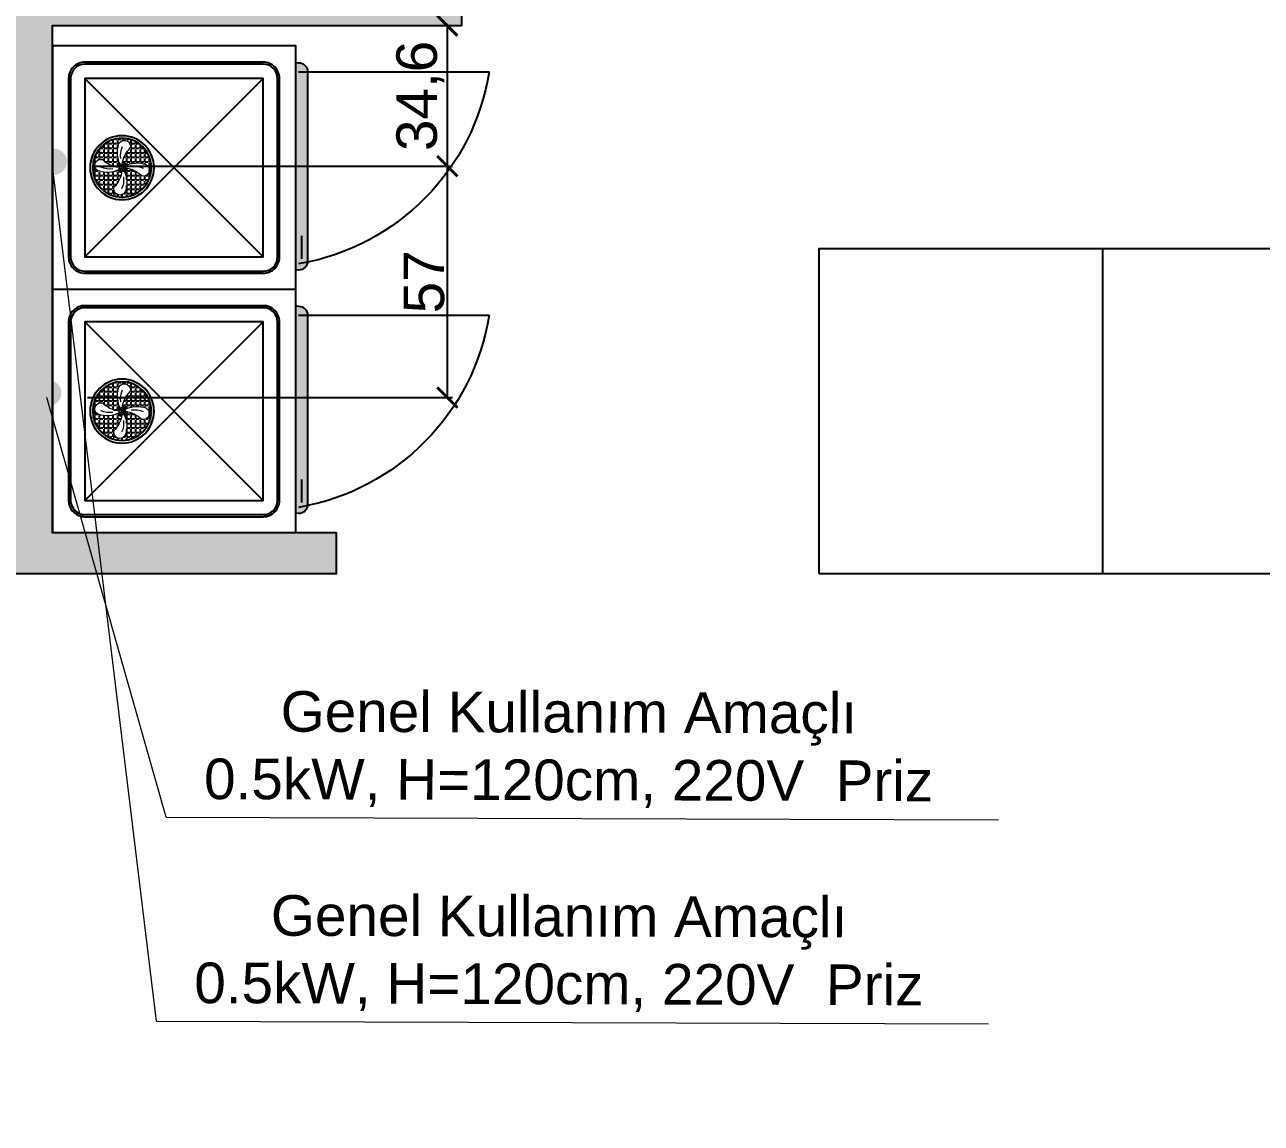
# Model space of a CAD drawing. Header units: millimetres. Extents: x -3164 to 12587, y -18082 to -16228.
# Drawn here: x 2625.7 to 2930.5, y -17019.4 to -16748.6 of the extents above; entities that cross this region are included whole.
import ezdxf

# ---------------------------------------------------------------- set-up
doc = ezdxf.new("R2010")
doc.units = ezdxf.units.MM
for name, color, linetype, lineweight in [('Mtm-elk.', 40, 'Continuous', 20), ('rmz-elk.', 40, 'Continuous', 20), ('TEFRİŞ MUTFAK (L)', 241, 'Continuous', 15)]:
    doc.layers.add(name, color=color, linetype=linetype, lineweight=lineweight)
doc.styles.get("Standard").update_dxf_attribs({"font": 'arial.ttf'})
doc.styles.add('text-100', font='comic.ttf', dxfattribs={"height": 50})
doc.dimstyles.new('ISO-25', dxfattribs={"dimtxt": 10, "dimasz": 5, "dimexe": 1.25, "dimexo": 10, "dimtad": 1, "dimdec": 1, "dimtxsty": 'Standard', "dimblk": 'ARCHTICK', "dimcen": 2.5, "dimadec": 0, "dimazin": 0, "dimtfac": 1, "dimtdec": 1, "dimtmove": 0, "dimatfit": 3, "dimfxl": 1, "dimarcsym": 0})

# ---------------------------------------------------------------- blocks, each defined once
blk = doc.blocks.new('GHFH')
at = {"color": 7}
for p, q in [((1820.29, 2075.94), (1820.29, 2076.37)), ((1821.69, 2075.94), (1821.69, 2076.96)), ((1822.08, 2077.34), (1822.7, 2077.34)), ((1823.09, 2077.34), (1823.09, 2077.67)), ((1823.09, 2077.34), (1824.1, 2077.34)), ((1823.09, 2076.33), (1823.09, 2076.96)), ((1824.48, 2077.34), (1824.48, 2077.94)), ((1824.48, 2077.34), (1824.64, 2077.34)), ((1824.88, 2077.34), (1825.5, 2077.34)), ((1825.88, 2077.34), (1825.88, 2077.98)), ((1825.88, 2077.34), (1826.89, 2077.34)), ((1827.28, 2077.34), (1827.28, 2077.8)), ((1827.28, 2077.34), (1828.29, 2077.34)), ((1827.28, 2075.94), (1827.28, 2076.96)), ((1828.67, 2077.34), (1828.67, 2077.4)), ((1828.67, 2077.34), (1828.83, 2077.34)), ((1828.67, 2075.94), (1828.67, 2076.96)), ((1830.07, 2075.94), (1830.07, 2076.73)), ((1817.5, 2073.15), (1817.5, 2073.26)), ((1817.5, 2073.15), (1818.51, 2073.15)), ((1817.5, 2071.75), (1817.5, 2072.77)), ((1818.34, 2074.55), (1818.51, 2074.55)), ((1818.89, 2074.55), (1818.89, 2075.18)), ((1818.89, 2074.55), (1819.91, 2074.55)), ((1818.89, 2073.15), (1818.89, 2074.16)), ((1818.89, 2073.15), (1819.91, 2073.15)), ((1818.89, 2071.75), (1818.89, 2072.77)), ((1819.72, 2075.94), (1819.91, 2075.94)), ((1820.29, 2075.94), (1821.31, 2075.94)), ((1820.29, 2074.55), (1820.29, 2075.56)), ((1820.29, 2074.55), (1821.31, 2074.55)), ((1820.29, 2073.15), (1820.29, 2074.16)), ((1820.29, 2073.15), (1821.31, 2073.15)), ((1820.29, 2071.75), (1820.29, 2072.77)), ((1821.69, 2075.94), (1822.7, 2075.94)), ((1821.69, 2074.55), (1821.69, 2075.56)), ((1821.69, 2074.55), (1822.7, 2074.55)), ((1821.69, 2073.15), (1821.69, 2074.16)), ((1821.69, 2073.15), (1822.7, 2073.15)), ((1821.69, 2071.75), (1821.69, 2072.77)), ((1823.09, 2074.55), (1823.09, 2074.83)), ((1823.09, 2074.55), (1823.34, 2074.55)), ((1823.09, 2073.15), (1823.09, 2074.16)), ((1823.09, 2073.15), (1824.1, 2073.15)), ((1823.09, 2071.75), (1823.09, 2072.77)), ((1824.48, 2071.75), (1824.48, 2072.77)), ((1826.56, 2075.94), (1826.89, 2075.94)), ((1826.85, 2074.55), (1826.89, 2074.55)), ((1827.28, 2075.94), (1828.29, 2075.94)), ((1827.28, 2074.55), (1827.28, 2075.56)), ((1827.28, 2074.55), (1828.29, 2074.55)), ((1827.28, 2073.15), (1827.28, 2074.16)), ((1827.28, 2073.15), (1828.29, 2073.15)), ((1827.28, 2071.75), (1827.28, 2072.77)), ((1828.67, 2075.94), (1829.69, 2075.94)), ((1828.67, 2074.55), (1828.67, 2075.56)), ((1828.67, 2074.55), (1829.69, 2074.55)), ((1828.67, 2073.15), (1828.67, 2074.16)), ((1828.67, 2073.15), (1829.69, 2073.15)), ((1828.67, 2071.75), (1828.67, 2072.77)), ((1830.07, 2075.94), (1831.09, 2075.94)), ((1830.07, 2074.55), (1830.07, 2075.56)), ((1830.07, 2074.55), (1831.09, 2074.55)), ((1830.07, 2073.15), (1830.07, 2074.16)), ((1830.07, 2073.15), (1831.09, 2073.15)), ((1830.07, 2071.75), (1830.07, 2072.77)), ((1831.47, 2074.55), (1831.47, 2075.56)), ((1831.47, 2074.55), (1832.48, 2074.55)), ((1831.47, 2073.15), (1831.47, 2074.16)), ((1831.47, 2073.15), (1832.48, 2073.15)), ((1831.47, 2071.75), (1831.47, 2072.77)), ((1832.86, 2073.15), (1832.86, 2074.15)), ((1832.86, 2073.15), (1833.48, 2073.15)), ((1832.86, 2071.75), (1832.86, 2072.77)), ((1816.39, 2068.96), (1817.12, 2068.96)), ((1816.5, 2070.35), (1817.12, 2070.35)), ((1816.84, 2071.75), (1817.12, 2071.75)), ((1817.5, 2071.75), (1818.51, 2071.75)), ((1817.5, 2070.35), (1817.5, 2071.37)), ((1817.5, 2070.35), (1818.51, 2070.35)), ((1817.5, 2069.47), (1817.5, 2069.97)), ((1818.89, 2071.75), (1819.91, 2071.75)), ((1818.89, 2070.35), (1818.89, 2071.37)), ((1818.89, 2070.35), (1819.91, 2070.35)), ((1820.29, 2071.75), (1821.31, 2071.75)), ((1820.29, 2070.36), (1820.29, 2071.37)), ((1821.69, 2071.75), (1822.7, 2071.75)), ((1821.69, 2070.35), (1821.69, 2071.37)), ((1821.69, 2070.35), (1822.7, 2070.35)), ((1823.09, 2071.75), (1824.1, 2071.75)), ((1823.09, 2070.35), (1823.09, 2071.37)), ((1823.09, 2070.35), (1824.1, 2070.35)), ((1824.48, 2071.75), (1824.98, 2071.75)), ((1824.48, 2070.35), (1824.48, 2071.37)), ((1824.48, 2070.35), (1825, 2070.35)), ((1826.24, 2070.35), (1826.89, 2070.35)), ((1826.7, 2071.75), (1826.89, 2071.75)), ((1827.28, 2071.75), (1828.29, 2071.75)), ((1827.28, 2070.35), (1827.28, 2071.37)), ((1827.28, 2070.35), (1828.29, 2070.35)), ((1827.28, 2069.12), (1827.28, 2069.97)), ((1828.67, 2071.75), (1829.69, 2071.75)), ((1828.67, 2070.35), (1828.67, 2071.37)), ((1828.67, 2070.35), (1829.69, 2070.35)), ((1828.67, 2069.55), (1828.67, 2069.97)), ((1830.07, 2071.75), (1831.09, 2071.75)), ((1830.07, 2070.35), (1830.07, 2071.37)), ((1830.07, 2070.35), (1830.19, 2070.35)), ((1831.47, 2071.75), (1832.48, 2071.75)), ((1832.86, 2071.75), (1833.88, 2071.75)), ((1832.86, 2071.29), (1832.86, 2071.37)), ((1833.72, 2070.35), (1833.88, 2070.35)), ((1833.75, 2068.96), (1833.88, 2068.96)), ((1834.26, 2070.35), (1834.26, 2071.07)), ((1834.26, 2070.35), (1834.41, 2070.35)), ((1834.26, 2068.96), (1834.26, 2069.97)), ((1834.26, 2068.96), (1834.52, 2068.96)), ((1816.49, 2067.56), (1817.12, 2067.56)), ((1816.82, 2066.16), (1817.12, 2066.16)), ((1817.5, 2066.16), (1817.5, 2066.99)), ((1817.5, 2066.16), (1818.51, 2066.16)), ((1817.5, 2064.77), (1817.5, 2065.78)), ((1818.89, 2066.16), (1818.89, 2066.34)), ((1818.89, 2066.16), (1819.91, 2066.16)), ((1818.89, 2064.77), (1818.89, 2065.78)), ((1820.29, 2066.16), (1820.29, 2067.18)), ((1820.29, 2066.16), (1821.31, 2066.16)), ((1820.29, 2064.77), (1820.29, 2065.78)), ((1820.82, 2067.56), (1821.31, 2067.56)), ((1821.69, 2067.56), (1821.69, 2068.05)), ((1821.69, 2067.56), (1822.7, 2067.56)), ((1821.69, 2066.16), (1821.69, 2067.18)), ((1821.69, 2066.16), (1822.7, 2066.16)), ((1821.69, 2064.77), (1821.69, 2065.78)), ((1823.09, 2067.56), (1823.09, 2068.58)), ((1823.09, 2067.56), (1824.1, 2067.56)), ((1823.09, 2066.16), (1823.09, 2067.18)), ((1823.09, 2066.16), (1824.1, 2066.16)), ((1823.09, 2064.77), (1823.09, 2065.78)), ((1824.48, 2067.56), (1824.48, 2067.78)), ((1824.48, 2067.56), (1824.69, 2067.56)), ((1824.48, 2067.03), (1824.48, 2067.18)), ((1825.88, 2066.26), (1825.88, 2067.18)), ((1825.91, 2066.16), (1826.89, 2066.16)), ((1826.08, 2067.56), (1826.89, 2067.56)), ((1827.28, 2067.56), (1827.28, 2067.98)), ((1827.28, 2067.56), (1828.29, 2067.56)), ((1827.28, 2066.16), (1827.28, 2067.18)), ((1827.28, 2066.16), (1828.29, 2066.16)), ((1827.28, 2064.77), (1827.28, 2065.78)), ((1828.67, 2067.56), (1828.67, 2067.6)), ((1828.67, 2067.56), (1828.92, 2067.56)), ((1828.67, 2066.16), (1828.67, 2067.18)), ((1828.67, 2066.16), (1829.69, 2066.16)), ((1828.67, 2064.77), (1828.67, 2065.78)), ((1830.07, 2066.16), (1830.07, 2067.18)), ((1830.07, 2066.16), (1831.09, 2066.16)), ((1830.07, 2064.77), (1830.07, 2065.78)), ((1831.47, 2067.56), (1831.47, 2067.59)), ((1831.47, 2067.56), (1832.48, 2067.56)), ((1831.47, 2066.16), (1831.47, 2067.18)), ((1831.47, 2066.16), (1832.48, 2066.16)), ((1831.47, 2064.77), (1831.47, 2065.78)), ((1832.86, 2067.56), (1832.86, 2067.95)), ((1832.86, 2067.56), (1833.88, 2067.56)), ((1832.86, 2066.16), (1832.86, 2067.18)), ((1832.86, 2066.16), (1833.88, 2066.16)), ((1832.86, 2064.77), (1832.86, 2065.78)), ((1834.26, 2067.56), (1834.26, 2068.58)), ((1834.26, 2067.56), (1834.42, 2067.56)), ((1834.26, 2066.78), (1834.26, 2067.18)), ((1817.5, 2064.77), (1818.51, 2064.77)), ((1818.29, 2063.37), (1818.51, 2063.37)), ((1818.89, 2064.77), (1819.91, 2064.77)), ((1818.89, 2063.37), (1818.89, 2064.39)), ((1818.89, 2063.37), (1819.91, 2063.37)), ((1818.89, 2062.67), (1818.89, 2062.99)), ((1819.64, 2061.97), (1819.91, 2061.97)), ((1820.29, 2064.77), (1821.31, 2064.77)), ((1820.29, 2063.37), (1820.29, 2064.39)), ((1820.29, 2063.37), (1821.31, 2063.37)), ((1820.29, 2061.97), (1820.29, 2062.99)), ((1820.29, 2061.97), (1821.31, 2061.97)), ((1820.29, 2061.48), (1820.29, 2061.59)), ((1821.69, 2064.77), (1822.7, 2064.77)), ((1821.69, 2063.37), (1821.69, 2064.39)), ((1821.69, 2063.37), (1822.7, 2063.37)), ((1821.69, 2061.97), (1821.69, 2062.99)), ((1821.69, 2061.97), (1822.7, 2061.97)), ((1821.69, 2060.68), (1821.69, 2061.59)), ((1823.09, 2064.77), (1824.02, 2064.77)), ((1823.09, 2063.37), (1823.09, 2064.39)), ((1823.09, 2063.37), (1824.05, 2063.37)), ((1823.09, 2061.97), (1823.09, 2062.99)), ((1823.09, 2061.97), (1824.1, 2061.97)), ((1823.09, 2060.57), (1823.09, 2061.59)), ((1824.48, 2060.57), (1824.48, 2061.51)), ((1826.53, 2064.77), (1826.89, 2064.77)), ((1827.28, 2064.77), (1828.29, 2064.77)), ((1827.28, 2063.65), (1827.28, 2064.39)), ((1827.51, 2063.37), (1828.29, 2063.37)), ((1827.99, 2061.97), (1828.29, 2061.97)), ((1828.67, 2064.77), (1829.69, 2064.77)), ((1828.67, 2063.37), (1828.67, 2064.39)), ((1828.67, 2063.37), (1829.69, 2063.37)), ((1828.67, 2061.97), (1828.67, 2062.99)), ((1828.67, 2061.97), (1829.69, 2061.97)), ((1828.67, 2060.57), (1828.67, 2061.59)), ((1830.07, 2064.77), (1831.09, 2064.77)), ((1830.07, 2063.37), (1830.07, 2064.39)), ((1830.07, 2063.37), (1831.09, 2063.37)), ((1830.07, 2061.97), (1830.07, 2062.99)), ((1830.07, 2061.97), (1831.09, 2061.97)), ((1830.07, 2061.12), (1830.07, 2061.59)), ((1831.47, 2064.77), (1832.48, 2064.77)), ((1831.47, 2063.37), (1831.47, 2064.39)), ((1831.47, 2063.37), (1832.48, 2063.37)), ((1831.47, 2062.14), (1831.47, 2062.99)), ((1832.86, 2064.77), (1833.51, 2064.77)), ((1832.86, 2063.7), (1832.86, 2064.39)), ((1821.93, 2060.57), (1822.7, 2060.57)), ((1823.09, 2060.57), (1824.1, 2060.57)), ((1823.09, 2060.18), (1823.09, 2060.19)), ((1824.48, 2060.57), (1825.5, 2060.57)), ((1824.48, 2059.91), (1824.48, 2060.19)), ((1825.88, 2059.87), (1825.88, 2060.19)), ((1826.65, 2060.57), (1826.89, 2060.57)), ((1827.28, 2060.57), (1827.28, 2060.88)), ((1827.28, 2060.57), (1828.29, 2060.57)), ((1827.28, 2060.05), (1827.28, 2060.19)), ((1828.67, 2060.57), (1828.98, 2060.57))]:
    blk.add_line(p, q, dxfattribs=at)
for radius in [9.85, 9.06, 0.996, 0.431]:
    blk.add_circle((1825.46, 2068.92), radius, dxfattribs=at)
for start, end in [(184.9752, 240.6196), (94.9752, 150.6196), (4.9752, 60.6196), (274.9752, 330.6196)]:
    blk.add_arc((1825.46, 2068.92), 1.5, start, end, dxfattribs=at)
at = {"layer": 'TEFRİŞ MUTFAK (L)', "color": 7}
for centre, radius, start, end in [((1824.76, 2075.45), 1.89, 28.2084, 194.1396), ((1818.71, 2073.58), 8.2, 332.335, 19.6942), ((1816.95, 2068.94), 8.51, 6.6287, 45.3593), ((1819.11, 2072.65), 6.8, 352.4777, 24.279), ((1818.93, 2068.23), 1.89, 118.2084, 284.1396), ((1820.8, 2062.18), 8.2, 62.335, 109.6942), ((1821.73, 2062.58), 6.8, 82.4777, 114.279), ((1825.44, 2060.42), 8.51, 96.6287, 135.3593), ((1825.47, 2077.43), 8.51, 276.6287, 315.3593), ((1829.18, 2075.27), 6.8, 262.4777, 294.279), ((1831.98, 2069.62), 1.89, 298.2084, 104.1396), ((1832.2, 2064.27), 8.2, 152.335, 199.6942), ((1831.8, 2065.2), 6.8, 172.4777, 204.279), ((1833.96, 2068.91), 8.51, 186.6287, 225.3593), ((1830.11, 2075.67), 8.2, 242.335, 289.6942), ((1826.15, 2062.4), 1.89, 208.2084, 14.1396)]:
    blk.add_arc(centre, radius, start, end, dxfattribs=at)
blk = doc.blocks.new('dgdgfg')
at = {"color": 7}
for p, q in [((1922.58, 2455.64), (1922.48, 2455.27)), ((1923.74, 2456.11), (1929.41, 2456.11))]:
    blk.add_line(p, q, dxfattribs=at)
for points in [[(1921.06, 2454.6), (1972.16, 2454.6), (1972.06, 2455.3, 0.414214), (1969.86, 2457.5), (1923.16, 2457.5, 0.414214), (1920.96, 2455.3)], [(1924.21, 2450.6), (1968.21, 2450.6, -0.414214), (1972.21, 2446.6), (1972.21, 2402.6, -0.414214), (1968.21, 2398.6), (1924.21, 2398.6, -0.414214), (1920.21, 2402.6), (1920.21, 2446.6, -0.414214)], [(1924.21, 2450.1), (1968.21, 2450.1, -0.414214), (1971.71, 2446.6), (1971.71, 2402.6, -0.414214), (1968.21, 2399.1), (1924.21, 2399.1, -0.414214), (1920.71, 2402.6), (1920.71, 2446.6, -0.414214)]]:
    blk.add_lwpolyline(points, format="xyb", close=True, dxfattribs=at)
for points in [[(1916.21, 2454.6), (1916.21, 2454.6), (1916.21, 2394.6), (1916.21, 2394.6)], [(1916.21, 2454.6), (1976.21, 2454.6), (1976.21, 2394.6), (1916.21, 2394.6)], [(1924.21, 2402.6), (1924.21, 2446.6), (1968.21, 2446.6), (1968.21, 2402.6), (1924.21, 2402.6), (1968.21, 2446.6), (1968.21, 2402.6), (1924.21, 2446.6)]]:
    blk.add_lwpolyline(points, dxfattribs=at)
at = {"color": 7, "xscale": 0.8, "yscale": 0.8, "zscale": 0.8}
blk.add_blockref('GHFH', (485.85, 756.65), dxfattribs=at)
blk = doc.blocks.new('336')
h = blk.add_hatch(color=4)
h.dxf.hatch_style = 1
h.paths.add_polyline_path([(1218.61, -3325.55), (1218.71, -3326.25, 0.414214), (1220.91, -3328.45), (1267.61, -3328.45, 0.414214), (1269.81, -3326.25), (1269.71, -3325.55)])
at = {"color": 140, "rotation": 180}
blk.add_blockref('dgdgfg', (3190.77, -870.95), dxfattribs=at)
blk = doc.blocks.new('ewrewewrewrewwr')
at = {"color": 7}
blk.add_lwpolyline([(1220.91, -3326.25), (1220.91, -3373.25)], dxfattribs=at)
blk.add_arc((1211.68, -3316.61), 57.39, 279.2514, 349.9758, dxfattribs=at)
blk.add_blockref('336', (0, 0), dxfattribs=at)
blk = doc.blocks.new('DEPO TİP BUZDOLABI 60x60')
at = {"color": 7}
blk.add_blockref('ewrewewrewrewwr', (-1214.55, 3325.55), dxfattribs=at)
blk = doc.blocks.new('_ArchTick')
at = {"color": 0, "linetype": 'ByBlock', "const_width": 0.15}
blk.add_lwpolyline([(-0.5, -0.5), (0.5, 0.5)], dxfattribs=at)
blk = doc.blocks.new('*D163')
at = {"color": 0, "lineweight": -2, "transparency": 16777216}
for p, q in [((2642.51, -16748.85), (2731.11, -16748.85)), ((2729.86, -16748.85), (2729.86, -16783.48)), ((2642.53, -16783.48), (2731.11, -16783.48))]:
    blk.add_line(p, q, dxfattribs=at)
at = {"layer": 'Defpoints', "color": 0, "transparency": 16777216}
for p in [(2632.51, -16748.85), (2632.53, -16783.48, 2.42), (2729.86, -16783.48)]:
    blk.add_point(p, dxfattribs=at)
at = {"color": 0, "lineweight": -2, "transparency": 16777216, "xscale": 5, "yscale": 5, "zscale": 5}
for p, rotation in [((2729.86, -16748.85), 90), ((2729.86, -16783.48), 270)]:
    blk.add_blockref('_ArchTick', p, dxfattribs=dict(at, rotation=rotation))
at = {"color": 0, "transparency": 16777216, "insert": (2723.23, -16766.16), "char_height": 10, "attachment_point": 5, "rotation": 90}
blk.add_mtext('34,6', dxfattribs=at)
blk = doc.blocks.new('*D164')
at = {"color": 0, "lineweight": -2, "transparency": 16777216}
for p, q in [((2642.53, -16783.48), (2731.11, -16783.48)), ((2729.86, -16783.48), (2729.86, -16840.49)), ((2641.15, -16840.49), (2731.11, -16840.49))]:
    blk.add_line(p, q, dxfattribs=at)
at = {"layer": 'Defpoints', "color": 0, "transparency": 16777216}
for p in [(2632.53, -16783.48, 2.42), (2631.15, -16840.49, 2.42), (2729.86, -16840.49)]:
    blk.add_point(p, dxfattribs=at)
at = {"color": 0, "lineweight": -2, "transparency": 16777216, "xscale": 5, "yscale": 5, "zscale": 5}
for p, rotation in [((2729.86, -16783.48), 90), ((2729.86, -16840.49), 270)]:
    blk.add_blockref('_ArchTick', p, dxfattribs=dict(at, rotation=rotation))
at = {"color": 0, "transparency": 16777216, "insert": (2724.15, -16811.98), "char_height": 10, "attachment_point": 5, "rotation": 90}
blk.add_mtext('57', dxfattribs=at)

msp = doc.modelspace()

# ---------------------------------------------------------------- hatches: boundary and pattern name
h = msp.add_hatch(color=256)
h.dxf.hatch_style = 1
h.paths.add_polyline_path([(2622.51, -16873.85), (2612.51, -16873.85), (2612.51, -16883.85), (2622.51, -16883.85), (2632.51, -16883.85), (2702.51, -16883.85), (2702.51, -16873.85), (2632.51, -16873.85), (2632.51, -16748.85), (2733.44, -16748.85), (2733.44, -16699.21), (2723.44, -16699.21), (2723.44, -16738.85), (2632.51, -16738.85), (2632.51, -16547.11), (2622.51, -16547.16)])
h.paths.add_polyline_path([(2448.12, -16883.85), (2512.51, -16883.85), (2512.51, -16873.85), (2448.12, -16873.85)])
h.paths.add_polyline_path([(2370.44, -16688.21), (2384.44, -16688.21), (2384.44, -16548.17), (2370.44, -16548.23)])
h.paths.add_polyline_path([(2012.51, -16933.85), (1937.51, -16933.85), (1937.51, -16943.85), (2022.51, -16943.85), (2022.51, -16883.85), (2148.12, -16883.85), (2148.12, -16873.85), (2022.51, -16873.85), (2022.51, -16549.7), (2012.51, -16549.75)])
h.paths.add_polyline_path([(1825.51, -16976.69), (1825.51, -17051.82), (1835.51, -17051.82), (1835.51, -16969), (1842.19, -16943.85), (1847.19, -16943.85), (1847.19, -16933.85), (1834.5, -16933.85), (1825.84, -16966.43), (1621.77, -16912.18), (1619.2, -16921.85)])
h.paths.add_polyline_path([(1749.02, -17266), (1695.81, -17476.29), (1705.5, -17478.75), (1745.6, -17320.28), (1771.78, -17326.9), (1774.23, -17317.21), (1748.05, -17310.59), (1758.71, -17268.46), (1785.7, -17161.82), (1835.51, -17161.82), (1835.51, -17151.82), (1835.51, -17141.82), (1825.51, -17141.82), (1825.51, -17151.82), (1777.91, -17151.82)])
h.paths.add_polyline_path([(1943.37, -17370.32), (1904.49, -17523.98), (1905.39, -17523.98), (1905.39, -17534.98), (1901.7, -17534.98), (1895.53, -17559.39), (1905.22, -17561.85), (1955.52, -17363.08), (1929.34, -17356.46), (1926.89, -17366.15)])
h.paths.add_polyline_path([(1590.54, -17460.21), (1592.99, -17450.51), (1491.95, -17425.22), (1489.5, -17434.92)])
h.paths.add_polyline_path([(1668.14, -17479.63), (1677.85, -17482.06), (1680.3, -17472.37), (1670.6, -17469.94)])
at = {"layer": 'rmz-elk.'}
for points in [[(2632.89, -16779.17, 1), (2632.89, -16785.6, 1)], [(2631.52, -16836.18, 1), (2631.52, -16842.61, 1)]]:
    msp.add_hatch(color=256, dxfattribs=at).paths.add_polyline_path(points)

# ---------------------------------------------------------------- linework, layer by layer
for p, q in [((2632.51, -16873.85), (2632.51, -16748.85)), ((2891.44, -16883.85), (2891.44, -16803.85)), ((2622.51, -16883.85), (2632.51, -16883.85))]:
    msp.add_line(p, q)
for points in [[(2632.51, -16873.85), (2632.51, -16748.85), (2733.44, -16748.85), (2733.44, -16699.21)], [(2632.51, -16883.85), (2702.51, -16883.85), (2702.51, -16873.85), (2632.51, -16873.85)]]:
    msp.add_lwpolyline(points)
at = {"color": 7}
msp.add_lwpolyline([(2821.44, -16883.85), (2961.44, -16883.85), (2961.44, -16803.85), (2821.44, -16803.85)], close=True, dxfattribs=at)
at = {"layer": 'Mtm-elk.'}
for p, q in [((2660.57, -16943.9, 2.42), (2865.71, -16944.59, -3.97)), ((2658.16, -16994.19, 2.42), (2863.29, -16994.87, -3.97))]:
    msp.add_line(p, q, dxfattribs=at)
at = {"layer": 'Mtm-elk.', "elevation": 2.42}
for points in [[(2658.16, -16994.19), (2632.53, -16783.48)], [(2660.57, -16943.9), (2631.15, -16840.49)]]:
    msp.add_lwpolyline(points, dxfattribs=at)

# ---------------------------------------------------------------- block references
at = {"xscale": -1, "rotation": 90}
for p in [(2692.51, -16753.85), (2692.51, -16813.85)]:
    msp.add_blockref('DEPO TİP BUZDOLABI 60x60', p, dxfattribs=at)

# ---------------------------------------------------------------- texts
at = {"layer": 'Mtm-elk.', "char_height": 10, "width": 302.6112, "attachment_point": 5, "rotation": 359.8285, "style": 'text-100'}
for insert in [(2759.79, -16927.32, 2.42), (2757.38, -16977.6, 2.42)]:
    msp.add_mtext('{\\fArial|b0|i0|c0|p34;Genel Kullan\\fArial|b0|i0|c162|p34;ım Amaçlı\\P0.5kW, H=120cm, 220V  Priz}', dxfattribs=dict(at, insert=insert))

# ---------------------------------------------------------------- dimensions: what is measured, and where the dimension line sits
dim = msp.add_linear_dim(base=(2729.86, -16783.48), p1=(2632.51, -16748.85), p2=(2632.53, -16783.48, 2.42), angle=90, dimstyle='ISO-25')
dim.commit()
dim.dimension.update_dxf_attribs({"geometry": '*D163', "text_midpoint": (2723.23, -16766.16)})
dim = msp.add_linear_dim(base=(2729.86, -16840.49), p1=(2632.53, -16783.48, 2.42), p2=(2631.15, -16840.49, 2.42), angle=90, dimstyle='ISO-25', override={"dimtmove": 1})
dim.commit()
dim.dimension.update_dxf_attribs({"geometry": '*D164', "text_midpoint": (2724.15, -16811.98)})

doc.saveas('drawing.dxf')
